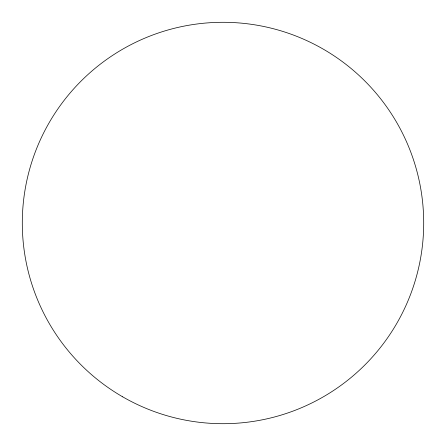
<?xml version="1.0" encoding="UTF-8"?>
<svg xmlns="http://www.w3.org/2000/svg" width="446" height="446" viewBox="0 0 446 446"><rect width="100%" height="100%" fill="white"/><g stroke="black" fill="none" stroke-linecap="round" stroke-linejoin="round"><path stroke-width="0.67" d="M122.65 396.812A200.7 200.7 0 0 0 423.7 223A200.7 200.7 0 0 0 122.65 49.188A200.7 200.7 0 0 0 122.65 396.812"/></g></svg>
